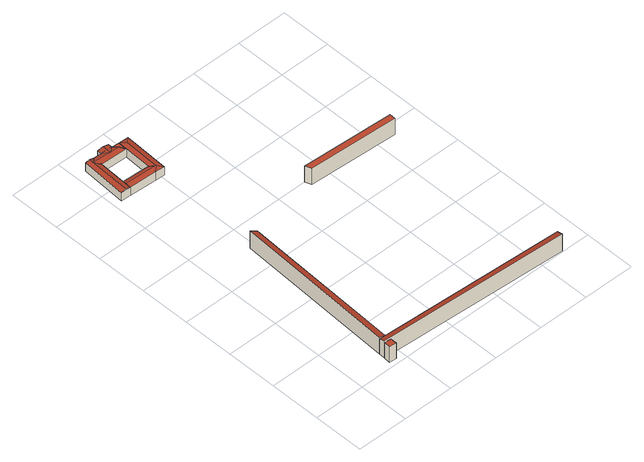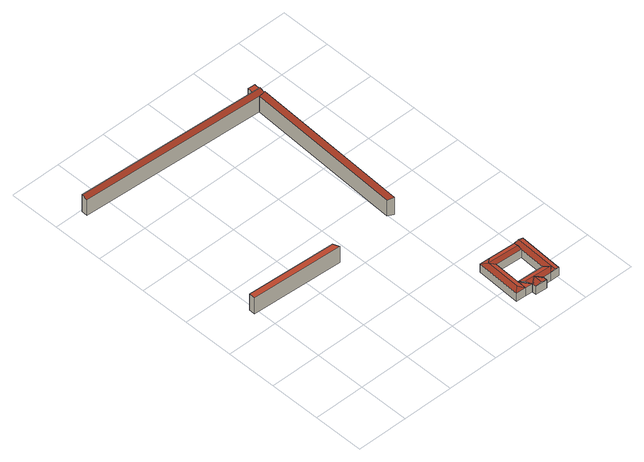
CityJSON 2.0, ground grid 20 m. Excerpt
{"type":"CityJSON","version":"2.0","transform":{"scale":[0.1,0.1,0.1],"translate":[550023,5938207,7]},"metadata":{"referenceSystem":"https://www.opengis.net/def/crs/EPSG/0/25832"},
"CityObjects":{
"building1":{"type":"Building","attributes":{"Gemeindeschluessel":"02200227","function":"51009_1610"},"children":["building1-1","building1-2","building1-3","building1-4","building1-5","building1-6"]},
"building1-1":{"type":"BuildingPart","attributes":{"roofType":"5000","measuredHeight":4.11},"parents":["building1"],"geometry":[{"type":"Solid","lod":"2","boundaries":[[[[0,1,2,3]],[[4,5,1,0]],[[6,7,5,4]],[[3,2,7,6]],[[0,8,4]],[[6,9,3]],[[3,9,8,0]],[[4,8,9,6]],[[1,5,7,2]]]],"semantics":{"surfaces":[{"type":"WallSurface"},{"type":"RoofSurface","Flaechenneigung":"-76.5008113006435","Flaechenrichtung":"183.090049597772","Flaechengroesse":"4.4144715468876"},{"type":"RoofSurface","Flaechenneigung":"78.8764706012058","Flaechenrichtung":"92.9847052551486","Flaechengroesse":"6.030202973288"},{"type":"RoofSurface","Flaechenneigung":"78.8760103426926","Flaechenrichtung":"272.984022222591","Flaechengroesse":"6.01055307896582"},{"type":"GroundSurface"}],"values":[[0,0,0,0,1,0,2,3,4]]}}]},
"building1-2":{"type":"BuildingPart","attributes":{"roofType":"5000","measuredHeight":4.11},"parents":["building1"],"geometry":[{"type":"Solid","lod":"2","boundaries":[[[[10,11,12,13]],[[14,15,11,10]],[[0,1,15,14]],[[13,12,1,0]],[[10,16,14]],[[0,17,13]],[[13,17,16,10]],[[14,16,17,0]],[[11,15,1,12]]]],"semantics":{"surfaces":[{"type":"WallSurface"},{"type":"RoofSurface","Flaechenneigung":"-76.168371751853","Flaechenrichtung":"272.954686101356","Flaechengroesse":"3.54736691513319"},{"type":"RoofSurface","Flaechenneigung":"76.5251598451717","Flaechenrichtung":"182.955763264898","Flaechengroesse":"20.5375362794933"},{"type":"RoofSurface","Flaechenneigung":"76.5185154067632","Flaechenrichtung":"3.03159962879619","Flaechengroesse":"17.7172825719977"},{"type":"GroundSurface"}],"values":[[0,0,0,0,1,0,2,3,4]]}}]},
"building1-3":{"type":"BuildingPart","attributes":{"roofType":"3100","measuredHeight":4.11},"parents":["building1"],"geometry":[{"type":"Solid","lod":"2","boundaries":[[[[18,19,20,21]],[[14,15,19,18]],[[22,23,15,14]],[[21,20,23,22]],[[18,24,14]],[[22,25,21]],[[21,25,24,18]],[[14,24,25,22]],[[19,15,23,20]]]],"semantics":{"surfaces":[{"type":"WallSurface"},{"type":"RoofSurface","Flaechenneigung":"76.6628652368262","Flaechenrichtung":"273.044242035631","Flaechengroesse":"33.3517744609203"},{"type":"RoofSurface","Flaechenneigung":"76.6629003937152","Flaechenrichtung":"92.9845278431382","Flaechengroesse":"33.3631273415962"},{"type":"GroundSurface"}],"values":[[0,0,0,0,0,0,1,2,3]]}}]},
"building1-4":{"type":"BuildingPart","attributes":{"roofType":"5000","measuredHeight":4.11},"parents":["building1"],"geometry":[{"type":"Solid","lod":"2","boundaries":[[[[26,27,28,29]],[[30,31,27,26]],[[22,23,31,30]],[[29,28,23,22]],[[26,32,30]],[[22,33,29]],[[29,33,32,26]],[[30,32,33,22]],[[27,31,23,28]]]],"semantics":{"surfaces":[{"type":"WallSurface"},{"type":"RoofSurface","Flaechenneigung":"-76.9706092480275","Flaechenrichtung":"92.3593924546667","Flaechengroesse":"3.44285788909958"},{"type":"RoofSurface","Flaechenneigung":"76.1806200522935","Flaechenrichtung":"3.02640997862621","Flaechengroesse":"20.9564214476058"},{"type":"RoofSurface","Flaechenneigung":"76.1804777035369","Flaechenrichtung":"183.184792108474","Flaechengroesse":"20.9898825393355"},{"type":"GroundSurface"}],"values":[[0,0,0,0,1,0,2,3,4]]}}]},
"building1-5":{"type":"BuildingPart","attributes":{"roofType":"3200","measuredHeight":4.12},"parents":["building1"],"geometry":[{"type":"Solid","lod":"2","boundaries":[[[[34,35,36,37]],[[30,31,35,34]],[[38,39,31,30]],[[37,36,39,38]],[[34,32,30]],[[38,40,37]],[[37,40,32,34]],[[30,32,40,38]],[[35,31,39,36]]]],"semantics":{"surfaces":[{"type":"WallSurface"},{"type":"RoofSurface","Flaechenneigung":"75.2532928871092","Flaechenrichtung":"183.277830355333","Flaechengroesse":"3.46992838764527"},{"type":"RoofSurface","Flaechenneigung":"76.9065894527002","Flaechenrichtung":"3.09382790795465","Flaechengroesse":"4.00460298384808"},{"type":"RoofSurface","Flaechenneigung":"76.0843432335786","Flaechenrichtung":"92.6163039549757","Flaechengroesse":"30.9905118005268"},{"type":"RoofSurface","Flaechenneigung":"76.083686087474","Flaechenrichtung":"272.431824638292","Flaechengroesse":"30.9786248659097"},{"type":"GroundSurface"}],"values":[[0,0,0,0,1,2,3,4,5]]}}]},
"building1-6":{"type":"BuildingPart","attributes":{"roofType":"1000","measuredHeight":3.65},"parents":["building1"],"geometry":[{"type":"Solid","lod":"2","boundaries":[[[[0,1,12,13]],[[38,39,1,0]],[[13,12,39,38]],[[0,13,38]],[[1,39,12]]]],"semantics":{"surfaces":[{"type":"WallSurface"},{"type":"RoofSurface","Flaechenneigung":"90","Flaechenrichtung":"0","Flaechengroesse":"5.36797817778897"},{"type":"GroundSurface"}],"values":[[0,0,0,1,2]]}}]},
"building2":{"type":"Building","attributes":{"Gemeindeschluessel":"02200227","function":"51009_1610"},"children":["building2-1","building2-2","building2-3"]},
"building2-1":{"type":"BuildingPart","attributes":{"roofType":"2100","measuredHeight":7.61},"parents":["building2"],"geometry":[{"type":"Solid","lod":"2","boundaries":[[[[41,42,43,44]],[[45,46,42,41]],[[47,48,46,45]],[[44,43,48,47]],[[45,41,44,47]],[[42,46,48,43]]]],"semantics":{"surfaces":[{"type":"WallSurface"},{"type":"RoofSurface","Flaechenneigung":"73.1069595769118","Flaechenrichtung":"3.13896674386307","Flaechengroesse":"185.527233329438"},{"type":"GroundSurface"}],"values":[[0,0,0,0,1,2]]}}]},
"building2-2":{"type":"BuildingPart","attributes":{"roofType":"2100","measuredHeight":7.66},"parents":["building2"],"geometry":[{"type":"Solid","lod":"2","boundaries":[[[[49,50,51,52]],[[53,54,50,49]],[[55,48,54,53]],[[52,51,48,55]],[[53,49,52,55]],[[50,54,48,51]]]],"semantics":{"surfaces":[{"type":"WallSurface"},{"type":"RoofSurface","Flaechenneigung":"71.7322813134409","Flaechenrichtung":"93.1401883736994","Flaechengroesse":"155.983951546294"},{"type":"GroundSurface"}],"values":[[0,0,0,0,1,2]]}}]},
"building2-3":{"type":"BuildingPart","attributes":{"roofType":"1000","measuredHeight":6.88},"parents":["building2"],"geometry":[{"type":"Solid","lod":"2","boundaries":[[[[56,57,58,59]],[[60,61,57,56]],[[62,46,61,60]],[[59,58,46,62]],[[60,56,59,62]],[[57,61,46,58]]]],"semantics":{"surfaces":[{"type":"WallSurface"},{"type":"RoofSurface","Flaechenneigung":"90","Flaechenrichtung":"0","Flaechengroesse":"7.21491027232487"},{"type":"GroundSurface"}],"values":[[0,0,0,0,1,2]]}}]},
"building3":{"type":"Building","attributes":{"Gemeindeschluessel":"02200227","function":"51009_1610","roofType":"1000","measuredHeight":7.07},"geometry":[{"type":"Solid","lod":"2","boundaries":[[[[63,64,65,66]],[[67,68,64,63]],[[69,70,68,67]],[[66,65,70,69]],[[67,63,66,69]],[[64,68,70,65]]]],"semantics":{"surfaces":[{"type":"WallSurface"},{"type":"RoofSurface","Flaechenneigung":"90","Flaechenrichtung":"0","Flaechengroesse":"84.7670164715582"},{"type":"GroundSurface"}],"values":[[0,0,0,0,1,2]]}}]}
},
"vertices":[
[131,1289,79],[131,1289,43],[131,1305,43],[131,1305,79],[85,1291,79],[85,1291,43],[86,1308,79],[86,1308,43],[107,1271,84],[109,1307,84],
[53,1255,79],[53,1255,43],[158,1250,43],[158,1250,79],[55,1293,79],[55,1293,43],[36,1275,84],[144,1269,84],
[19,1295,79],[19,1295,43],[9,1118,43],[9,1118,79],[46,1116,79],[46,1116,43],[37,1294,84],[28,1117,84],
[153,1146,79],[153,1146,43],[48,1151,43],[48,1151,79],[152,1110,79],[152,1110,43],[171,1127,84],[47,1134,84],
[189,1108,79],[189,1108,43],[198,1285,43],[198,1285,79],[159,1287,79],[159,1287,43],[178,1266,84],
[891,5,84],[891,5,8],[892,29,8],[892,29,77],[144,47,84],[144,47,8],[145,70,77],[145,70,8],
[203,693,77],[203,693,8],[180,705,8],[180,705,84],[169,69,77],[169,69,8],[145,70,84],
[170,19,77],[170,19,8],[171,45,8],[171,45,77],[142,20,77],[142,20,8],[144,47,77],
[495,747,120],[495,747,49],[844,727,49],[844,727,120],[486,771,120],[486,771,49],[845,751,120],[845,751,49]
]}
